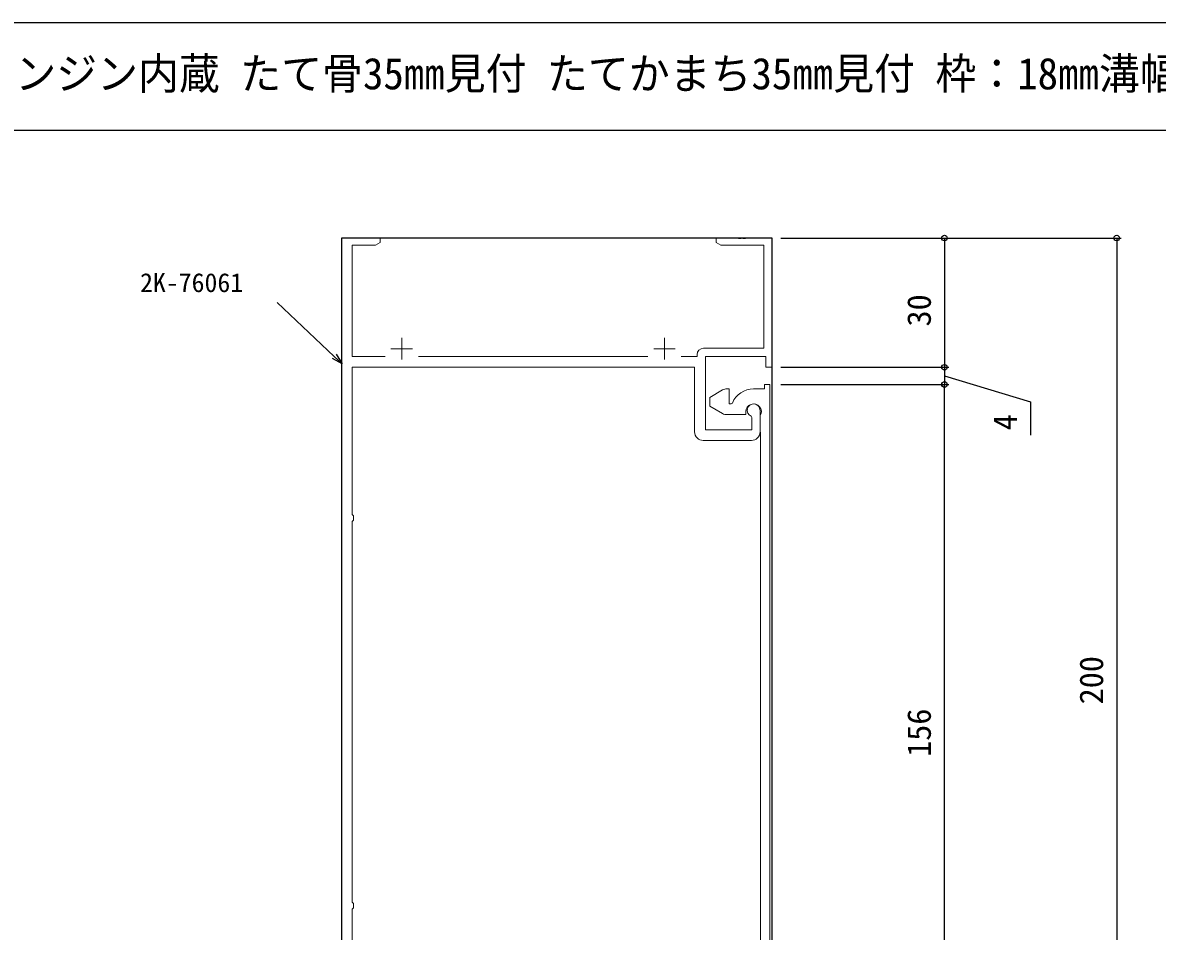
# Model space of a CAD drawing. Units: millimetres, scale not verified. Extents: x -437 to 438, y -681 to 679.
# Drawn here: x -150.1 to 113.4, y 432.8 to 643.8 of the extents above; entities that cross this region are included whole.
import ezdxf
from ezdxf.enums import TextEntityAlignment as Align

# ---------------------------------------------------------------- set-up
doc = ezdxf.new("R2010")
doc.units = ezdxf.units.MM
doc.header["$LTSCALE"] = 4
for name, color, linetype in [('0-1_USER1', 3, 'Continuous'), ('0-3_YKK_12', 2, 'Continuous'), ('0-6_YKK_D', 6, 'Continuous'), ('0-7_YKK_ZWAK', 7, 'Continuous')]:
    doc.layers.add(name, color=color, linetype=linetype)
doc.layers.add('0-2_YKK_11', color=7, linetype='Continuous', lineweight=18)
doc.styles.add('ＭＳ ゴシック', font='')
doc.styles.get('ＭＳ ゴシック').set_extended_font_data('MS Gothic')

msp = doc.modelspace()

# ---------------------------------------------------------------- linework, layer by layer
at = {"layer": '0-2_YKK_11'}
for p, q in [((-62.058, 570.6), (-62.058, 565.6)), ((-1.058, 570.6), (-1.058, 565.6)), ((-64.558, 568.1), (-59.558, 568.1)), ((-3.558, 568.1), (1.442, 568.1)), ((-58.169, 566.3), (-4.946, 566.3)), ((21.142, 553.8), (21.142, 548.8)), ((19.142, 546.8), (7.942, 546.8))]:
    msp.add_line(p, q, dxfattribs=at)
for points in [[(-76.058, 393.8), (-76.058, 593.8)], [(-76.058, 593.8), (-67.058, 593.8), (-67.058, 592.8), (-68.149, 592.17), (-73.558, 592.17), (-73.558, 566.3), (-65.946, 566.3)], [(8.012, 568.23), (22.012, 568.23), (22.012, 592.17), (12.034, 592.17), (10.942, 592.8), (10.942, 593.8), (15.984, 593.8), (16.168, 593.68), (16.717, 593.68), (16.901, 593.8), (16.984, 593.8), (17.168, 593.68), (17.717, 593.68), (17.901, 593.8), (23.942, 593.8), (23.942, 563.8), (22.442, 563.8), (22.442, 566.3), (8.442, 566.3), (8.442, 549.3), (19.212, 549.3), (19.212, 552.155), (19.034, 552.429)], [(2.831, 566.3), (6.512, 566.3), (6.512, 566.73)], [(5.942, 548.8), (5.942, 563.8), (-73.558, 563.8), (-73.558, 529.594), (-73.295, 529.296), (-73.295, 528.304), (-73.558, 528.006), (-73.558, 439.594), (-73.295, 439.296), (-73.295, 438.304), (-73.558, 438.006), (-73.558, 429.594), (-73.295, 429.296), (-73.295, 428.304), (-73.558, 428.006), (-73.558, 396.3), (-57.988, 396.3), (-57.988, 397.421), (-58.388, 397.91)], [(12.442, 553.064), (9.442, 554.796), (9.442, 556.796), (12.442, 558.529)], [(13.442, 558.796), (13.942, 558.796), (13.942, 555.296), (14.45, 555.296), (14.728, 555.484)], [(23.442, 559.796), (23.442, 393.796), (19.442, 393.796), (19.442, 397.296), (20.242, 397.296), (20.442, 395.296), (21.512, 395.296), (21.512, 402.796), (20.442, 402.796), (20.242, 400.796), (19.442, 400.796), (19.442, 403.796), (21.242, 403.796), (21.242, 548.543), (21.201, 548.693), (21.197, 548.701), (21.187, 548.719), (21.182, 548.727), (21.142, 548.877), (21.142, 552.415), (21.184, 552.569)], [(19.642, 558.796), (22.142, 558.796), (22.142, 559.796), (23.442, 559.796)], [(17.842, 553.496), (17.842, 552.796), (13.442, 552.796)]]:
    msp.add_lwpolyline(points, dxfattribs=at)
for centre, radius, start, end in [((8.012, 566.73), 1.5, 90.00001, 179.99999), ((13.442, 556.796), 2, 89.99998, 120), ((19.642, 553.496), 5.3, 89.99999, 157.9757), ((19.642, 553.496), 1.8, 328.99728, 179.99999), ((19.642, 553.8), 1.5, 0.00002, 246.07405), ((13.442, 554.796), 2, 240, 270.00002), ((7.942, 548.8), 2, 180.00001, 269.99999), ((19.142, 548.8), 2, 270.00001, 359.99999)]:
    msp.add_arc(centre, radius, start, end, dxfattribs=at)
at = {"layer": '0-3_YKK_12'}
for p, q in [((23.942, 593.8), (-76.058, 593.8)), ((-76.058, 593.8), (-76.058, 317.527)), ((23.942, 317.527), (23.942, 593.8))]:
    msp.add_line(p, q, dxfattribs=at)
at = {"layer": '0-6_YKK_D'}
for p, q in [((25.942, 593.797), (104.946, 593.797)), ((25.942, 593.797), (64.942, 593.797)), ((63.942, 593.797), (63.942, 563.8)), ((103.946, 593.797), (103.946, 393.796)), ((25.942, 563.8), (64.942, 563.8)), ((25.942, 563.8), (64.942, 563.8)), ((63.942, 563.8), (63.942, 559.796)), ((25.942, 559.796), (64.942, 559.796)), ((26.942, 559.796), (64.942, 559.796)), ((63.942, 403.796), (63.942, 559.796))]:
    msp.add_line(p, q, dxfattribs=at)
for points in [[(-75.9, 564.598), (-77.715, 566.317), (-90.953, 578.863)], [(-77.254, 566.804), (-75.9, 564.598), (-78.176, 565.831)], [(63.942, 561.798), (83.946, 555.787), (83.946, 548.057)]]:
    msp.add_lwpolyline(points, dxfattribs=at)
for centre in [(63.942, 593.797), (103.946, 593.797), (63.942, 563.8), (63.942, 563.8), (63.942, 559.796), (63.942, 559.796)]:
    msp.add_circle(centre, 0.637, dxfattribs=at)
at = {"layer": '0-7_YKK_ZWAK'}
for p, q in [((438.3, 643.8), (-436.7, 643.8)), ((438.3, 618.8), (-436.7, 618.8))]:
    msp.add_line(p, q, dxfattribs=at)

# ---------------------------------------------------------------- texts
at = {"layer": '0-1_USER1', "style": 'ＭＳ ゴシック', "width": 0.95}
msp.add_text(' エンジン内蔵 たて骨35㎜見付 たてかまち35㎜見付 枠：18㎜溝幅 障子：18㎜溝幅', height=7.331, dxfattribs=at).set_placement((-166.034, 626.13), align=Align.BOTTOM_LEFT)
at = {"layer": '0-6_YKK_D', "style": 'ＭＳ ゴシック'}
msp.add_text('2K-76061', height=4.399, dxfattribs=at).set_placement((-122.821, 579.93), align=Align.BOTTOM_LEFT)
for s, p in [('30', (62.442, 573.259)), ('4', (82.446, 549.173)), ('200', (102.446, 485.53)), ('156', (62.442, 473.338))]:
    msp.add_text(s, height=5.499, rotation=90, dxfattribs=at).set_placement(p, align=Align.BOTTOM_LEFT)

doc.saveas('drawing.dxf')
